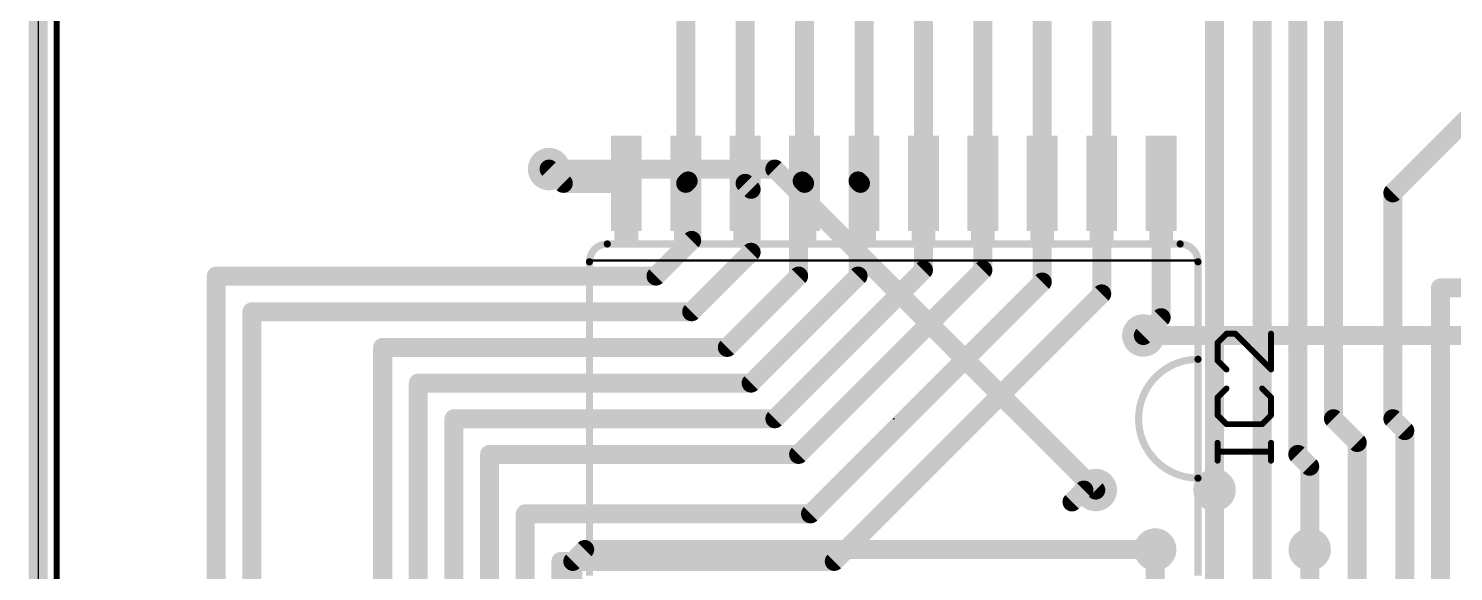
# Model space of a CAD drawing. Extents: x -31.8 to 31.8, y -40.8 to 40.8.
# Drawn here: x -25.6 to 4.85, y 0.55 to 12.15 of the extents above; entities that cross this region are included whole.
import ezdxf

# ---------------------------------------------------------------- set-up
doc = ezdxf.new("R2010")
doc.units = 0
for name, color, linetype in [('1', 12, 'CONTINUOUS'), ('16', 132, 'CONTINUOUS'), ('18', 110, 'CONTINUOUS'), ('20', 53, 'CONTINUOUS'), ('21', 253, 'CONTINUOUS'), ('22', 253, 'CONTINUOUS'), ('23', 53, 'CONTINUOUS'), ('25', 253, 'CONTINUOUS'), ('51', 253, 'CONTINUOUS')]:
    doc.layers.add(name, color=color, linetype=linetype)

# ---------------------------------------------------------------- blocks, each defined once
blk = doc.blocks.new('RECT')
blk.add_solid([(-0.5, -0.5), (0.5, -0.5), (-0.5, 0.5), (0.5, 0.5)])
blk = doc.blocks.new('ROUNDV')
at = {"const_width": 0.5}
blk.add_lwpolyline([(0, -0.25, 1), (0, 0.25, 1), (0, -0.25)], format="xyb", dxfattribs=at)

msp = doc.modelspace()

# ---------------------------------------------------------------- linework, layer by layer
at = {"layer": '1', "const_width": 0.4064}
for points in [[(-25.4, 40.64), (-25.4, -40.64)], [(1.524, 3.048), (1.524, 30.988)], [(2.286, 3.81), (2.286, 30.48)], [(0.762, -0.762), (0.762, 29.972)], [(-2.667, 8.8392), (-2.667, 29.337)], [(-0.254, 2.286), (-0.254, 29.21)], [(-3.937, 8.8392), (-3.937, 28.575)], [(-5.207, 8.8392), (-5.207, 27.813)], [(-6.477, 8.8392), (-6.477, 26.797)], [(-7.747, 8.8392), (-7.747, 26.289)], [(-9.017, 8.8392), (-9.017, 25.273)], [(-10.287, 8.8392), (-10.287, 24.003)], [(-11.557, 8.8392), (-11.557, 22.733)], [(3.556, 8.636), (6.35, 11.43)], [(-14.478, 9.144), (-14.1732, 8.8392)], [(-14.1732, 8.8392), (-12.827, 8.8392)], [(-11.557, 8.8392), (-11.5062, 8.89)], [(-11.5062, 8.89), (-11.43, 8.89)], [(-11.43, 8.89), (-11.43, 7.62)], [(-10.287, 8.8392), (-10.16, 8.7122)], [(-10.16, 8.7122), (-10.16, 7.366)], [(-9.0678, 8.89), (-9.144, 8.89)], [(-9.144, 8.89), (-9.144, 6.858)], [(-9.017, 8.8392), (-9.0678, 8.89)], [(-7.8232, 8.8392), (-7.874, 8.89)], [(-7.874, 8.89), (-7.874, 6.858)], [(-7.747, 8.8392), (-7.8232, 8.8392)], [(-6.477, 6.985), (-6.477, 8.8392)], [(-5.207, 6.985), (-5.207, 8.8392)], [(-3.937, 6.731), (-3.937, 8.8392)], [(-2.667, 6.477), (-2.667, 8.8392)], [(-1.397, 5.969), (-1.397, 8.8392)], [(3.556, 3.81), (3.556, 8.636)], [(-11.43, 7.62), (-12.192, 6.858)], [(-10.16, 7.366), (-11.43, 6.096)], [(-21.59, 6.858), (-21.59, -27.94)], [(-12.192, 6.858), (-21.59, 6.858)], [(-9.144, 6.858), (-10.668, 5.334)], [(-7.874, 6.858), (-10.16, 4.572)], [(-6.477, 6.985), (-9.652, 3.81)], [(-5.207, 6.985), (-9.144, 3.048)], [(-3.937, 6.731), (-8.89, 1.778)], [(4.572, 6.604), (4.572, -32.004)], [(4.572, 6.604), (9.144, 6.604)], [(-2.667, 6.477), (-8.382, 0.762)], [(-20.828, 6.096), (-20.828, -26.162)], [(-11.43, 6.096), (-20.828, 6.096)], [(-1.778, 5.588), (-1.397, 5.969)], [(-18.034, 5.334), (-18.034, -26.416)], [(-10.668, 5.334), (-18.034, 5.334)], [(-17.272, 4.572), (-17.272, -25.654)], [(-10.16, 4.572), (-17.272, 4.572)], [(-9.652, 3.81), (-16.51, 3.81)], [(-16.51, 3.81), (-16.51, -24.13)], [(2.794, 3.302), (2.286, 3.81)], [(3.81, 3.556), (3.556, 3.81)], [(3.81, 3.556), (3.81, -21.844)], [(2.794, 0), (2.794, 3.302)], [(-9.144, 3.048), (-15.748, 3.048)], [(-15.748, 3.048), (-15.748, -23.368)], [(1.778, 2.794), (1.524, 3.048)], [(1.778, 1.016), (1.778, 2.794)], [(-3.048, 2.286), (-3.302, 2.032)], [(-2.794, 2.286), (-3.048, 2.286)], [(-0.254, 2.286), (-0.254, -5.842)], [(-8.89, 1.778), (-14.986, 1.778)], [(-14.986, 1.778), (-14.986, -22.86)], [(-1.524, -1.27), (-1.524, 1.016)], [(1.778, 1.016), (1.778, -6.35)], [(-8.382, 0.762), (-14.224, 0.762)], [(-14.224, 0.762), (-14.224, -22.352)]]:
    msp.add_lwpolyline(points, dxfattribs=at)
at = {"layer": '1', "const_width": 0.2032}
for points in [[(-14.4062, 9.2158, 1), (-14.5498, 9.0722)], [(-14.1732, 8.9408, 1), (-14.1732, 8.7376)], [(-14.245, 8.7674, 1), (-14.1014, 8.911)], [(-12.827, 8.7376, 1), (-12.827, 8.9408)], [(-11.6586, 8.8392, 1), (-11.4554, 8.8392)], [(-11.6288, 8.911, 1), (-11.4852, 8.7674)], [(-11.5062, 8.9916, 1), (-11.5062, 8.7884)], [(-11.4344, 8.8182, 1), (-11.578, 8.9618)], [(-11.3284, 8.89, 1), (-11.5316, 8.89)], [(-11.43, 8.7884, 1), (-11.43, 8.9916)], [(-10.3886, 8.8392, 1), (-10.1854, 8.8392)], [(-10.2152, 8.911, 1), (-10.3588, 8.7674)], [(-10.0584, 8.7122, 1), (-10.2616, 8.7122)], [(-10.2318, 8.6404, 1), (-10.0882, 8.784)], [(-9.144, 8.9916, 1), (-9.144, 8.7884)], [(-9.0424, 8.89, 1), (-9.2456, 8.89)], [(-8.996, 8.9618, 1), (-9.1396, 8.8182)], [(-9.1186, 8.8392, 1), (-8.9154, 8.8392)], [(-9.0888, 8.7674, 1), (-8.9452, 8.911)], [(-9.0678, 8.7884, 1), (-9.0678, 8.9916)], [(-7.7724, 8.89, 1), (-7.9756, 8.89)], [(-7.8022, 8.9618, 1), (-7.9458, 8.8182)], [(-7.8232, 8.9408, 1), (-7.8232, 8.7376)], [(-7.895, 8.7674, 1), (-7.7514, 8.911)], [(-7.8486, 8.8392, 1), (-7.6454, 8.8392)], [(-7.747, 8.7376, 1), (-7.747, 8.9408)], [(-6.3754, 8.8392, 1), (-6.5786, 8.8392)], [(-6.5786, 8.8392, 1), (-6.3754, 8.8392)], [(-5.1054, 8.8392, 1), (-5.3086, 8.8392)], [(-5.3086, 8.8392, 1), (-5.1054, 8.8392)], [(-3.8354, 8.8392, 1), (-4.0386, 8.8392)], [(-4.0386, 8.8392, 1), (-3.8354, 8.8392)], [(-2.5654, 8.8392, 1), (-2.7686, 8.8392)], [(-2.7686, 8.8392, 1), (-2.5654, 8.8392)], [(-1.2954, 8.8392, 1), (-1.4986, 8.8392)], [(3.6576, 8.636, 1), (3.4544, 8.636)], [(3.4842, 8.7078, 1), (3.6278, 8.5642)], [(-11.5316, 7.62, 1), (-11.3284, 7.62)], [(-11.3582, 7.5482, 1), (-11.5018, 7.6918)], [(-10.2616, 7.366, 1), (-10.0584, 7.366)], [(-10.0882, 7.2942, 1), (-10.2318, 7.4378)], [(-21.4884, 6.858, 1), (-21.6916, 6.858)], [(-21.59, 6.9596, 1), (-21.59, 6.7564)], [(-12.2638, 6.9298, 1), (-12.1202, 6.7862)], [(-12.192, 6.7564, 1), (-12.192, 6.9596)], [(-9.0722, 6.7862, 1), (-9.2158, 6.9298)], [(-7.8022, 6.7862, 1), (-7.9458, 6.9298)], [(-6.5786, 6.985, 1), (-6.3754, 6.985)], [(-6.4052, 6.9132, 1), (-6.5488, 7.0568)], [(-5.3086, 6.985, 1), (-5.1054, 6.985)], [(-5.1352, 6.9132, 1), (-5.2788, 7.0568)], [(-9.2456, 6.858, 1), (-9.0424, 6.858)], [(-7.9756, 6.858, 1), (-7.7724, 6.858)], [(-4.0386, 6.731, 1), (-3.8354, 6.731)], [(-3.8652, 6.6592, 1), (-4.0088, 6.8028)], [(4.6736, 6.604, 1), (4.4704, 6.604)], [(4.572, 6.7056, 1), (4.572, 6.5024)], [(-2.7686, 6.477, 1), (-2.5654, 6.477)], [(-2.5952, 6.4052, 1), (-2.7388, 6.5488)], [(-20.7264, 6.096, 1), (-20.9296, 6.096)], [(-20.828, 6.1976, 1), (-20.828, 5.9944)], [(-11.5018, 6.1678, 1), (-11.3582, 6.0242)], [(-11.43, 5.9944, 1), (-11.43, 6.1976)], [(-1.3252, 5.8972, 1), (-1.4688, 6.0408)], [(-1.4986, 5.969, 1), (-1.2954, 5.969)], [(-17.9324, 5.334, 1), (-18.1356, 5.334)], [(-18.034, 5.4356, 1), (-18.034, 5.2324)], [(-10.7398, 5.4058, 1), (-10.5962, 5.2622)], [(-10.668, 5.2324, 1), (-10.668, 5.4356)], [(-1.8498, 5.6598, 1), (-1.7062, 5.5162)], [(-17.1704, 4.572, 1), (-17.3736, 4.572)], [(-17.272, 4.6736, 1), (-17.272, 4.4704)], [(-10.2318, 4.6438, 1), (-10.0882, 4.5002)], [(-10.16, 4.4704, 1), (-10.16, 4.6736)], [(-16.51, 3.9116, 1), (-16.51, 3.7084)], [(-16.4084, 3.81, 1), (-16.6116, 3.81)], [(-9.7238, 3.8818, 1), (-9.5802, 3.7382)], [(-9.652, 3.7084, 1), (-9.652, 3.9116)], [(2.3578, 3.8818, 1), (2.2142, 3.7382)], [(3.6278, 3.8818, 1), (3.4842, 3.7382)], [(2.1844, 3.81, 1), (2.3876, 3.81)], [(3.4544, 3.81, 1), (3.6576, 3.81)], [(3.9116, 3.556, 1), (3.7084, 3.556)], [(3.7382, 3.4842, 1), (3.8818, 3.6278)], [(2.8956, 3.302, 1), (2.6924, 3.302)], [(2.7222, 3.2302, 1), (2.8658, 3.3738)], [(-15.748, 3.1496, 1), (-15.748, 2.9464)], [(-15.6464, 3.048, 1), (-15.8496, 3.048)], [(-9.2158, 3.1198, 1), (-9.0722, 2.9762)], [(-9.144, 2.9464, 1), (-9.144, 3.1496)], [(1.4224, 3.048, 1), (1.6256, 3.048)], [(1.5958, 3.1198, 1), (1.4522, 2.9762)], [(1.8796, 2.794, 1), (1.6764, 2.794)], [(1.7062, 2.7222, 1), (1.8498, 2.8658)], [(-3.048, 2.3876, 1), (-3.048, 2.1844)], [(-2.9762, 2.2142, 1), (-3.1198, 2.3578)], [(-2.794, 2.1844, 1), (-2.794, 2.3876)], [(-0.1524, 2.286, 1), (-0.3556, 2.286)], [(-3.3738, 2.1038, 1), (-3.2302, 1.9602)], [(-0.3556, 2.286, 1), (-0.1524, 2.286)], [(-14.986, 1.8796, 1), (-14.986, 1.6764)], [(-14.8844, 1.778, 1), (-15.0876, 1.778)], [(-8.9618, 1.8498, 1), (-8.8182, 1.7062)], [(-8.89, 1.6764, 1), (-8.89, 1.8796)], [(-1.4224, 1.016, 1), (-1.6256, 1.016)], [(1.8796, 1.016, 1), (1.6764, 1.016)], [(-14.224, 0.8636, 1), (-14.224, 0.6604)], [(-14.1224, 0.762, 1), (-14.3256, 0.762)], [(-8.4538, 0.8338, 1), (-8.3102, 0.6902)], [(-8.382, 0.6604, 1), (-8.382, 0.8636)], [(1.6764, 1.016, 1), (1.8796, 1.016)]]:
    msp.add_lwpolyline(points, format="xyb", dxfattribs=at)
at = {"layer": '16', "const_width": 0.4064}
for points in [[(-9.652, 9.144), (-14.478, 9.144)], [(-9.652, 9.144), (-2.794, 2.286)], [(-1.778, 5.588), (5.08, 5.588)], [(-0.254, 2.286), (-0.254, -2.794)], [(-13.716, 1.016), (-13.97, 0.762)], [(-1.524, 1.016), (-13.716, 1.016)], [(1.778, -0.508), (1.778, 1.016)], [(-13.97, 0.762), (-13.97, -5.304)]]:
    msp.add_lwpolyline(points, dxfattribs=at)
at = {"layer": '16', "const_width": 0.2032}
for points in [[(-14.478, 9.2456, 1), (-14.478, 9.0424)], [(-9.5802, 9.2158, 1), (-9.7238, 9.0722)], [(-9.652, 9.0424, 1), (-9.652, 9.2456)], [(-1.778, 5.6896, 1), (-1.778, 5.4864)], [(-2.8658, 2.2142, 1), (-2.7222, 2.3578)], [(-0.1524, 2.286, 1), (-0.3556, 2.286)], [(-13.716, 1.1176, 1), (-13.716, 0.9144)], [(-13.6442, 0.9442, 1), (-13.7878, 1.0878)], [(-1.524, 0.9144, 1), (-1.524, 1.1176)], [(1.8796, 1.016, 1), (1.6764, 1.016)], [(-13.8684, 0.762, 1), (-14.0716, 0.762)], [(-14.0418, 0.8338, 1), (-13.8982, 0.6902)]]:
    msp.add_lwpolyline(points, format="xyb", dxfattribs=at)
at = {"layer": '20'}
msp.add_line((-25.4, 34.29), (-25.4, -34.29), dxfattribs=at)
at = {"layer": '21'}
for points, const_width in [([(-13.2334, 7.5438, 0.4142), (-13.6144, 7.1628)], 0.1524), ([(-13.2334, 7.5057, 1), (-13.2334, 7.5819)], 0.0762), ([(-0.6096, 7.1628, 0.4142), (-0.9906, 7.5438)], 0.1524), ([(-0.9906, 7.5819, 1), (-0.9906, 7.5057)], 0.0762), ([(-13.5763, 7.1628, 1), (-13.6525, 7.1628)], 0.0762), ([(-13.6525, 7.1628, 1), (-13.5763, 7.1628)], 0.0762), ([(-13.589, 7.2009, 1), (-13.589, 7.1755)], 0.0254), ([(-0.5715, 7.1628, 1), (-0.6477, 7.1628)], 0.0762), ([(-0.6477, 7.1628, 1), (-0.5715, 7.1628)], 0.0762), ([(-0.635, 7.1755, 1), (-0.635, 7.2009)], 0.0254), ([(-0.6096, 5.08, 1), (-0.6096, 2.54)], 0.1524), ([(-0.5715, 5.08, 1), (-0.6477, 5.08)], 0.0762), ([(-0.6477, 5.08, 1), (-0.5715, 5.08)], 0.0762), ([(-0.6096, 5.0419, 1), (-0.6096, 5.1181)], 0.0762), ([(-0.5715, 2.54, 1), (-0.6477, 2.54)], 0.0762), ([(-0.6477, 2.54, 1), (-0.5715, 2.54)], 0.0762), ([(-0.6096, 2.5019, 1), (-0.6096, 2.5781)], 0.0762)]:
    msp.add_lwpolyline(points, format="xyb", dxfattribs=dict(at, const_width=const_width))
for points, const_width in [([(-13.6144, 7.1628), (-13.6144, 0.4572)], 0.1524), ([(-0.635, 7.1882), (-13.589, 7.1882)], 0.0508), ([(-0.6096, 5.08), (-0.6096, 7.1628)], 0.1524), ([(-0.6096, 2.54), (-0.6096, 5.08)], 0.1524), ([(-0.6096, 0.4572), (-0.6096, 2.54)], 0.1524)]:
    msp.add_lwpolyline(points, dxfattribs=dict(at, const_width=const_width))
at = {"layer": '22', "const_width": 0.127}
msp.add_lwpolyline([(-25, 35.71), (-25, -34.29)], dxfattribs=at)
at = {"layer": '23'}
msp.add_point((-7.112, 3.81), dxfattribs=at)
at = {"layer": '25', "const_width": 0.127}
for points in [[(-0.0008, 5.6257), (-0.1915, 5.4351)], [(-0.1915, 5.4351), (-0.1915, 5.0538)], [(0.1899, 5.6257), (-0.0008, 5.6257)], [(0.9525, 4.8631), (0.1899, 5.6257)], [(0.9525, 5.6257), (0.9525, 4.8631)], [(-0.1915, 5.0538), (-0.0008, 4.8631)], [(-0.0008, 4.4564), (-0.1915, 4.2657)], [(-0.1915, 4.2657), (-0.1915, 3.8844)], [(0.9525, 4.2657), (0.7618, 4.4564)], [(0.9525, 3.8844), (0.9525, 4.2657)], [(-0.1915, 3.8844), (-0.0008, 3.6937)], [(-0.0008, 3.6937), (0.7618, 3.6937)], [(0.7618, 3.6937), (0.9525, 3.8844)], [(-0.1915, 2.9141), (-0.1915, 3.2954)], [(0.9525, 2.9141), (0.9525, 3.2954)], [(0.9525, 3.1048), (-0.1915, 3.1048)]]:
    msp.add_lwpolyline(points, dxfattribs=at)
at = {"layer": '25', "const_width": 0.0635}
for points in [[(-0.1597, 5.4351, 1), (-0.2232, 5.4351)], [(-0.2139, 5.4575, 1), (-0.169, 5.4126)], [(-0.0008, 5.6575, 1), (-0.0008, 5.594)], [(0.0216, 5.6033, 1), (-0.0233, 5.6482)], [(0.2123, 5.6482, 1), (0.1674, 5.6033)], [(0.1899, 5.594, 1), (0.1899, 5.6575)], [(0.9843, 5.6257, 1), (0.9207, 5.6257)], [(-0.2232, 5.0538, 1), (-0.1597, 5.0538)], [(-0.169, 5.0762, 1), (-0.2139, 5.0313)], [(-0.0233, 4.8406, 1), (0.0216, 4.8855)], [(0.9207, 4.8631, 1), (0.9843, 4.8631)], [(0.93, 4.8406, 1), (0.975, 4.8855)], [(-0.1597, 4.2657, 1), (-0.2232, 4.2657)], [(-0.2139, 4.2881, 1), (-0.169, 4.2432)], [(0.0216, 4.4339, 1), (-0.0233, 4.4788)], [(0.7843, 4.4788, 1), (0.7394, 4.4339)], [(0.9843, 4.2657, 1), (0.9207, 4.2657)], [(0.93, 4.2432, 1), (0.975, 4.2881)], [(-0.2232, 3.8844, 1), (-0.1597, 3.8844)], [(-0.169, 3.9068, 1), (-0.2139, 3.8619)], [(-0.0008, 3.7255, 1), (-0.0008, 3.662)], [(-0.0233, 3.6712, 1), (0.0216, 3.7162)], [(0.7394, 3.7162, 1), (0.7843, 3.6712)], [(0.7618, 3.662, 1), (0.7618, 3.7255)], [(0.9207, 3.8844, 1), (0.9843, 3.8844)], [(0.975, 3.8619, 1), (0.93, 3.9068)], [(-0.1597, 3.2954, 1), (-0.2232, 3.2954)], [(0.9843, 3.2954, 1), (0.9207, 3.2954)], [(-0.1915, 3.1365, 1), (-0.1915, 3.073)], [(0.9525, 3.073, 1), (0.9525, 3.1365)], [(-0.2232, 2.9141, 1), (-0.1597, 2.9141)], [(0.9207, 2.9141, 1), (0.9843, 2.9141)]]:
    msp.add_lwpolyline(points, format="xyb", dxfattribs=at)
at = {"layer": '51', "const_width": 0.1524}
msp.add_lwpolyline([(-0.9906, 7.5438), (-13.2334, 7.5438)], dxfattribs=at)
at = {"layer": '51', "const_width": 0.0762}
for points in [[(-13.2334, 7.5819, 1), (-13.2334, 7.5057)], [(-0.9906, 7.5057, 1), (-0.9906, 7.5819)]]:
    msp.add_lwpolyline(points, format="xyb", dxfattribs=at)

# ---------------------------------------------------------------- block references
at = {"layer": '1', "xscale": 0.6604, "yscale": 2.032, "rotation": 180}
for p in [(-12.827, 8.8392), (-11.557, 8.8392), (-10.287, 8.8392), (-9.017, 8.8392), (-7.747, 8.8392), (-6.477, 8.8392), (-5.207, 8.8392), (-3.937, 8.8392), (-2.667, 8.8392), (-1.397, 8.8392)]:
    msp.add_blockref('RECT', p, dxfattribs=at)
at = {"layer": '18', "xscale": 0.9064, "yscale": 0.9064}
for p in [(-14.478, 9.144), (-14.478, 9.144), (-1.778, 5.588), (-1.778, 5.588), (-2.794, 2.286), (-2.794, 2.286), (-0.254, 2.286), (-0.254, 2.286), (-1.524, 1.016), (-1.524, 1.016), (1.778, 1.016), (1.778, 1.016)]:
    msp.add_blockref('ROUNDV', p, dxfattribs=at)
at = {"layer": '51', "xscale": 0.508, "rotation": 180}
for p, yscale in [((-12.827, 8.4074), 1.4732), ((-11.557, 8.4074), 1.4732), ((-10.287, 8.4074), 1.4732), ((-9.017, 8.4074), 1.4732), ((-7.747, 8.4074), 1.4732), ((-6.477, 8.4074), 1.4732), ((-5.207, 8.4074), 1.4732), ((-3.937, 8.4074), 1.4732), ((-2.667, 8.4074), 1.4732), ((-1.397, 8.4074), 1.4732), ((-12.827, 7.6073), 0.127), ((-11.557, 7.6073), 0.127), ((-10.287, 7.6073), 0.127), ((-9.017, 7.6073), 0.127), ((-7.747, 7.6073), 0.127), ((-6.477, 7.6073), 0.127), ((-5.207, 7.6073), 0.127), ((-3.937, 7.6073), 0.127), ((-2.667, 7.6073), 0.127), ((-1.397, 7.6073), 0.127)]:
    msp.add_blockref('RECT', p, dxfattribs=dict(at, yscale=yscale))

doc.saveas('drawing.dxf')
